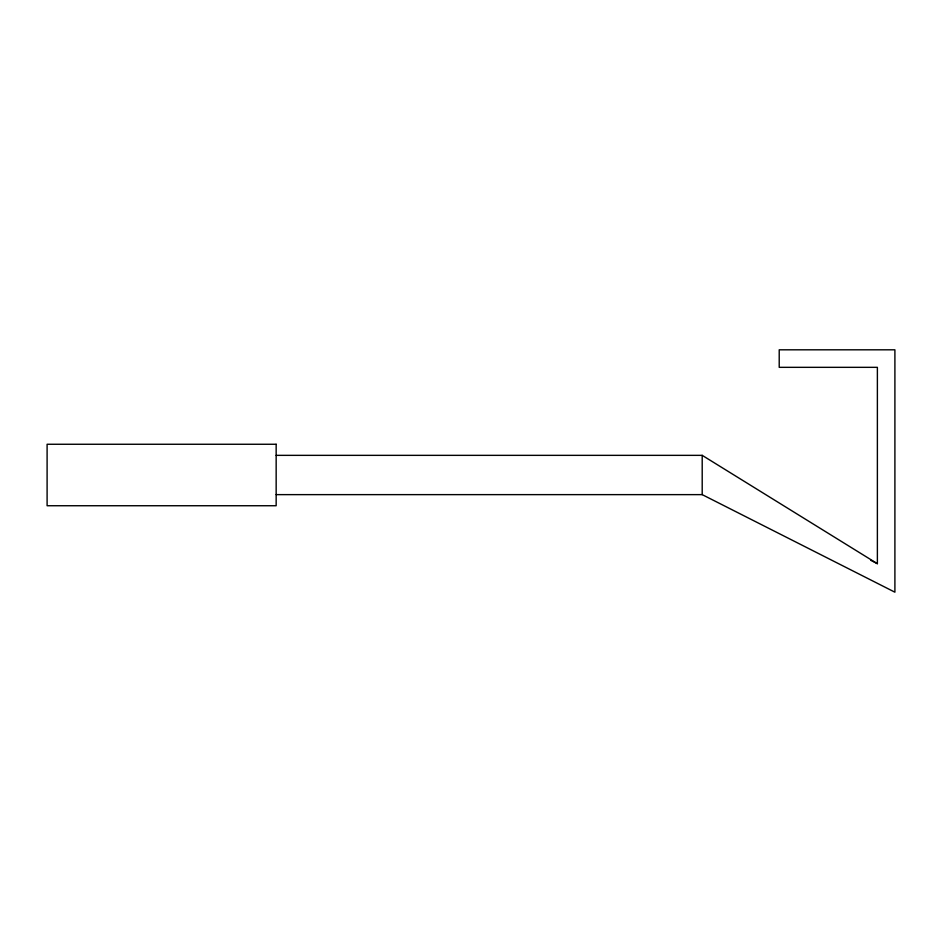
<?xml version="1.0" encoding="UTF-8"?>
<svg xmlns="http://www.w3.org/2000/svg" width="942" height="942" viewBox="0 0 942 942"><rect width="100%" height="100%" fill="white"/><g stroke="black" fill="none" stroke-linecap="round" stroke-linejoin="round"><path stroke-width="1.41" d="M276.159 455.351L702.202 455.351L877.379 563.681L877.379 367.333L779.211 367.333L779.211 349.812L894.9 349.812L894.9 592.188L702.202 494.632L276.159 494.632M870.844 560.36L877.379 563.681M702.202 455.351L702.202 494.632M276.159 444.259L47.1 444.259L47.1 505.736L276.159 505.736L276.159 444.259"/></g></svg>
